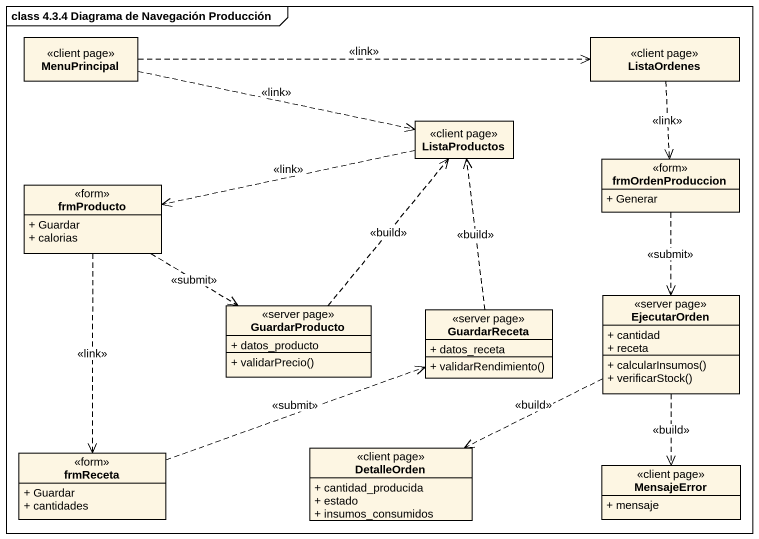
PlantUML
@startuml
mainframe class 4.3.4 Diagrama de Navegación Producción
hide circle
hide empty members
skinparam classAttributeIconSize 0
class MenuPrincipal <<client page>>
class ListaOrdenes <<client page>>
class ListaProductos <<client page>>
class frmProducto <<form>> {
  + Guardar
  + calorias
}
class frmOrdenProduccion <<form>> {
  + Generar
}
class GuardarProducto <<server page>> {
  + datos_producto
  + validarPrecio()
}
class GuardarReceta <<server page>> {
  + datos_receta
  + validarRendimiento()
}
class EjecutarOrden <<server page>> {
  + cantidad
  + receta
  + calcularInsumos()
  + verificarStock()
}
class frmReceta <<form>> {
  + Guardar
  + cantidades
}
class DetalleOrden <<client page>> {
  + cantidad_producida
  + estado
  + insumos_consumidos
}
class MensajeError <<client page>> {
  + mensaje
}
MenuPrincipal .right.> ListaOrdenes : <<link>>
MenuPrincipal .right.> ListaProductos : <<link>>
ListaOrdenes ..> frmOrdenProduccion : <<link>>
ListaProductos .left.> frmProducto : <<link>>
frmProducto .right.> GuardarProducto : <<submit>>
frmProducto ..> frmReceta : <<link>>
frmOrdenProduccion ..> EjecutarOrden : <<submit>>
GuardarProducto .up.> ListaProductos : <<build>>
GuardarReceta .up.> ListaProductos : <<build>>
EjecutarOrden .left.> DetalleOrden : <<build>>
EjecutarOrden ..> MensajeError : <<build>>
frmReceta .right.> GuardarReceta : <<submit>>
@enduml
